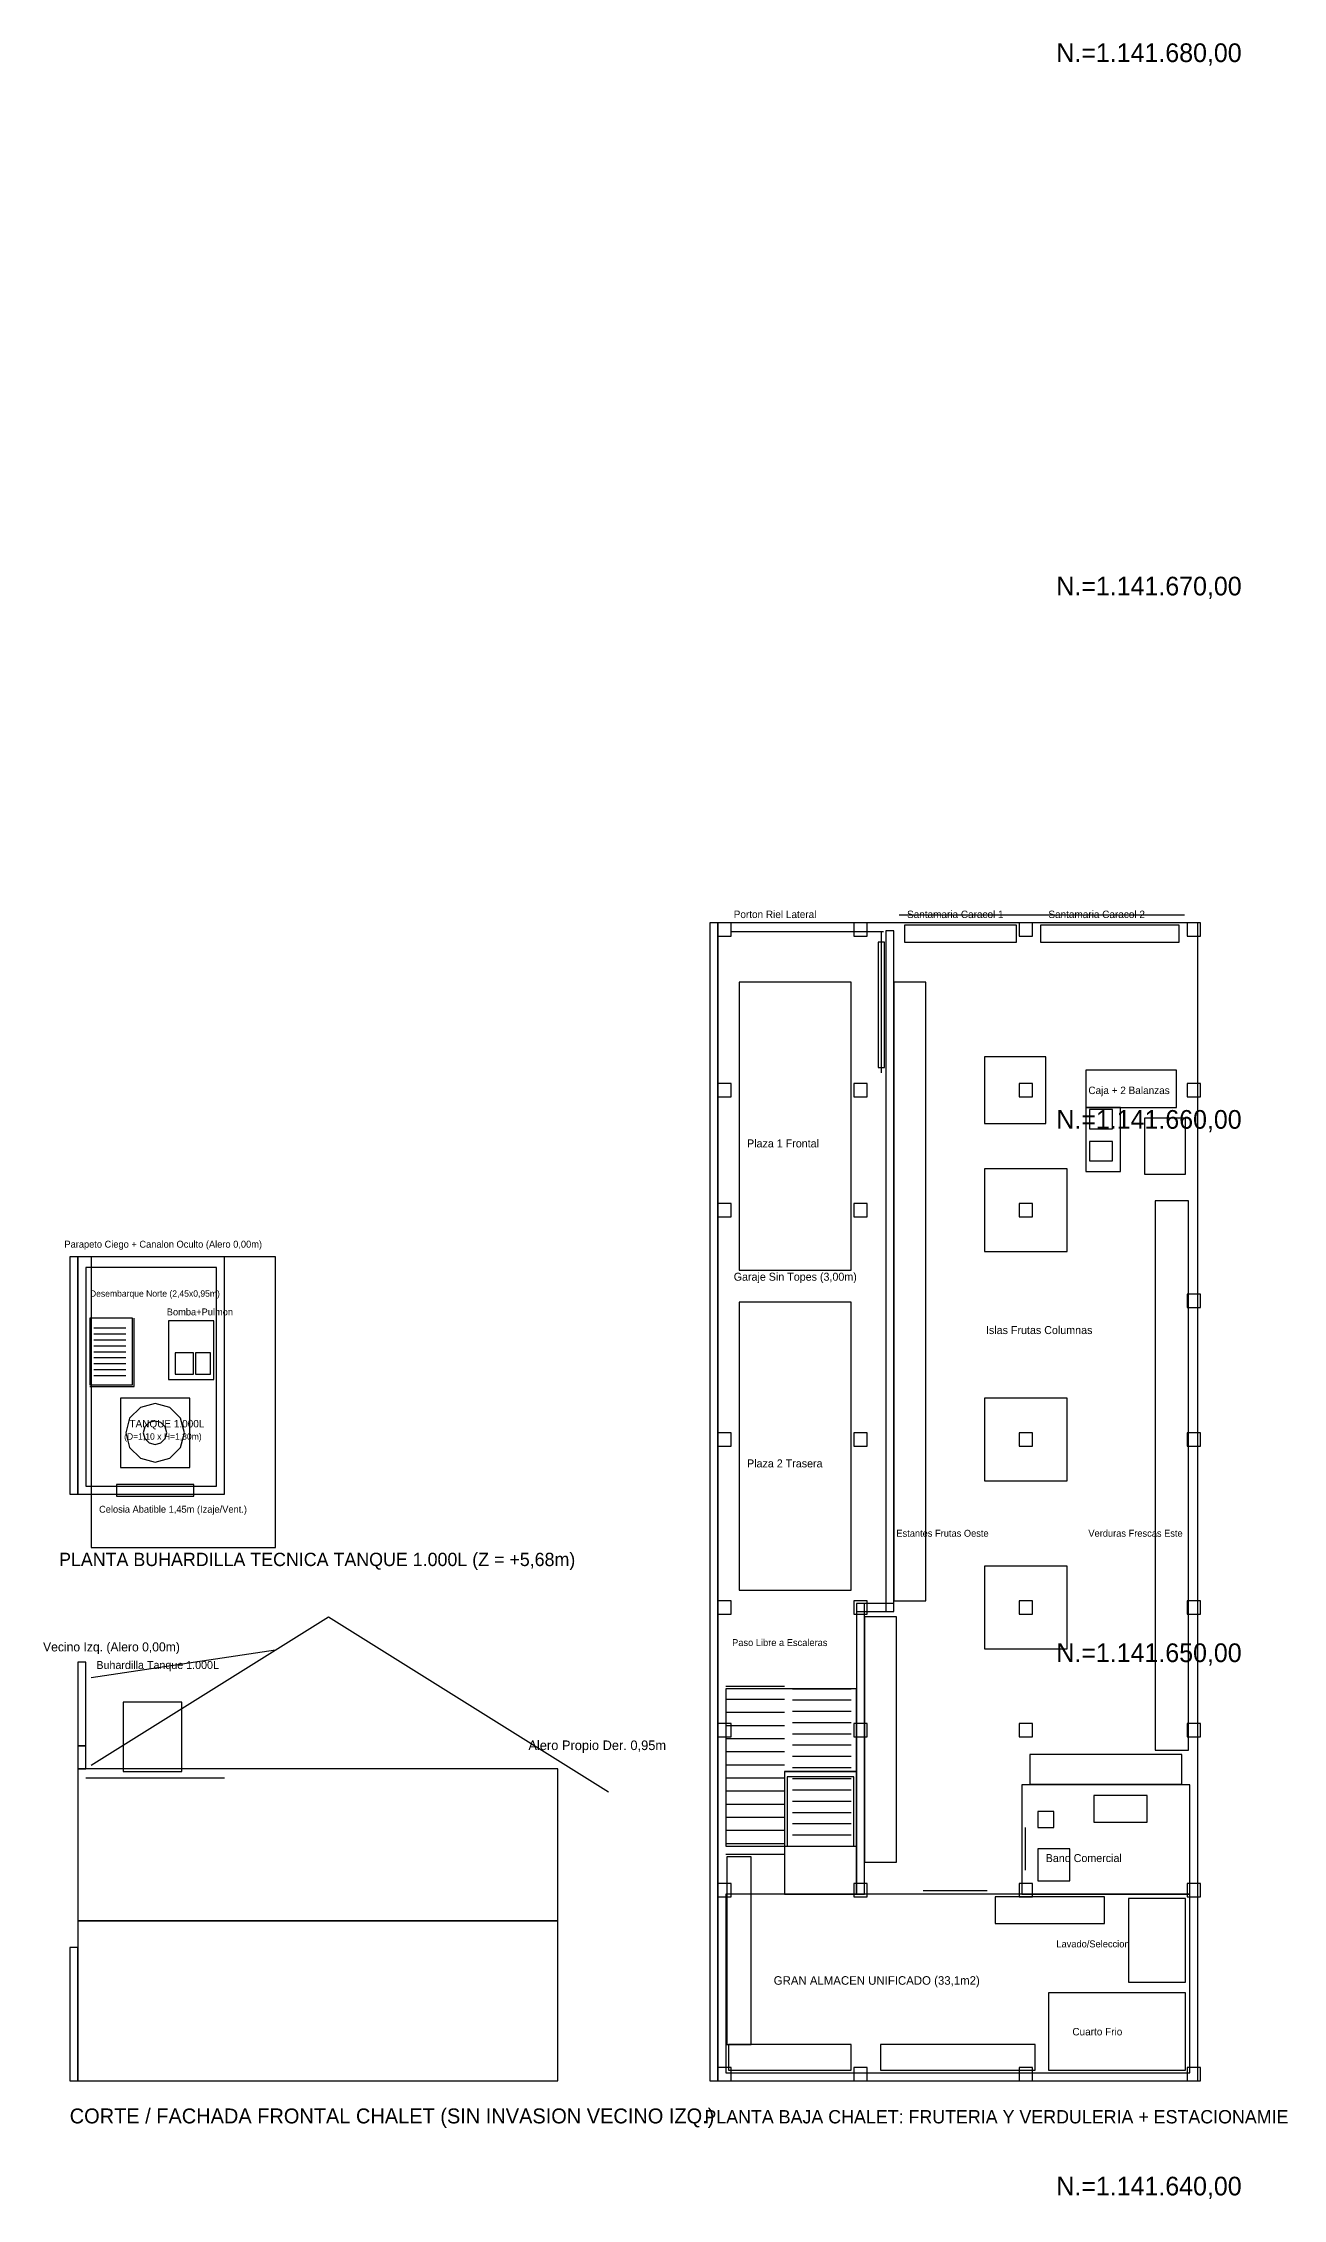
# Model space of a CAD drawing. Header units: metres. Extents: x -0.6 to 96.4, y -1.3 to 40.2.
# Drawn here: x 29.5 to 52.75, y -0.22 to 40.21 of the extents above; entities that cross this region are included whole.
import ezdxf

# ---------------------------------------------------------------- set-up
doc = ezdxf.new("R2010")
doc.units = ezdxf.units.M
for name, color, linetype in [('FACHADAS_2D', 3, 'CONTINUOUS'), ('LEVANTAMIENTO_POLIGONAL_UTM', 7, 'CONTINUOUS'), ('PLANTA_BAJA_2D', 2, 'CONTINUOUS'), ('PLANTA_TANQUE_1000L_2D', 5, 'CONTINUOUS')]:
    doc.layers.add(name, color=color, linetype=linetype)

msp = doc.modelspace()

# ---------------------------------------------------------------- linework, layer by layer
at = {"layer": 'FACHADAS_2D', "color": 9}
for p, q in [((30.4, 7.9188), (34.85, 10.6994)), ((34.85, 10.6994), (40.1, 7.4189))]:
    msp.add_line(p, q, dxfattribs=at)
at = {"layer": 'FACHADAS_2D', "color": 34}
for p, q in [((30.3, 9.85), (30.15, 9.85)), ((30.15, 9.85), (30.15, 8.28)), ((30.3, 8.28), (30.3, 9.85)), ((30.3, 8.28), (30.15, 8.28)), ((30.15, 8.28), (30.15, 7.85)), ((30.15, 8.28), (30.3, 8.28)), ((30.3, 7.85), (30.3, 8.28)), ((39.15, 7.85), (30.15, 7.85)), ((30.15, 7.85), (30.15, 5)), ((30.15, 7.85), (30.3, 7.85)), ((39.15, 5), (39.15, 7.85)), ((30.15, 5), (39.15, 5))]:
    msp.add_line(p, q, dxfattribs=at)
at = {"layer": 'FACHADAS_2D', "color": 30}
msp.add_line((30.4, 9.56), (33.8562, 10.0784), dxfattribs=at)
at = {"layer": 'FACHADAS_2D', "color": 5}
for p, q in [((32.1, 9.1), (31, 9.1)), ((31, 9.1), (31, 7.8)), ((32.1, 7.8), (32.1, 9.1)), ((31, 7.8), (32.1, 7.8))]:
    msp.add_line(p, q, dxfattribs=at)
at = {"layer": 'FACHADAS_2D', "color": 8}
for p, q in [((30.3, 7.68), (32.9, 7.68)), ((30.15, 4.5), (30, 4.5)), ((30, 4.5), (30, 2)), ((30.15, 2), (30.15, 4.5)), ((30, 2), (30.15, 2))]:
    msp.add_line(p, q, dxfattribs=at)
at = {"layer": 'FACHADAS_2D', "color": 7}
for p, q in [((39.15, 5), (30.15, 5)), ((30.15, 5), (30.15, 2)), ((39.15, 2), (39.15, 5)), ((30.15, 2), (39.15, 2))]:
    msp.add_line(p, q, dxfattribs=at)
at = {"layer": 'PLANTA_BAJA_2D', "color": 30}
for p, q in [((45.55, 23.86), (50.9, 23.86)), ((48.3, 21.2), (47.15, 21.2)), ((47.15, 21.2), (47.15, 19.95)), ((48.3, 19.95), (48.3, 21.2)), ((47.15, 19.95), (48.3, 19.95)), ((48.7, 19.1), (47.15, 19.1)), ((47.15, 19.1), (47.15, 17.55)), ((48.7, 17.55), (48.7, 19.1)), ((47.15, 17.55), (48.7, 17.55)), ((48.7, 14.8), (47.15, 14.8)), ((47.15, 14.8), (47.15, 13.25)), ((48.7, 13.25), (48.7, 14.8)), ((47.15, 13.25), (48.7, 13.25)), ((48.7, 11.65), (47.15, 11.65)), ((47.15, 11.65), (47.15, 10.1)), ((48.7, 10.1), (48.7, 11.65)), ((47.15, 10.1), (48.7, 10.1))]:
    msp.add_line(p, q, dxfattribs=at)
at = {"layer": 'PLANTA_BAJA_2D', "color": 8}
for p, q in [((42.15, 23.71), (42, 23.71)), ((42, 23.71), (42, 2)), ((42.15, 2), (42.15, 23.71)), ((42.4, 23.55), (45.26, 23.55)), ((45.22, 20.9), (45.22, 23.55)), ((47.75, 23.67), (45.65, 23.67)), ((45.65, 23.67), (45.65, 23.35)), ((47.75, 23.35), (47.75, 23.67)), ((50.8, 23.67), (48.2, 23.67)), ((48.2, 23.67), (48.2, 23.35)), ((50.8, 23.35), (50.8, 23.67)), ((45.65, 23.35), (47.75, 23.35)), ((48.2, 23.35), (50.8, 23.35)), ((44.65, 22.6), (42.55, 22.6)), ((42.55, 22.6), (42.55, 17.2)), ((44.65, 17.2), (44.65, 22.6)), ((50.75, 20.95), (49.05, 20.95)), ((49.05, 20.95), (49.05, 20.25)), ((50.75, 20.25), (50.75, 20.95)), ((49.05, 20.25), (50.75, 20.25)), ((49.7, 20.25), (49.05, 20.25)), ((49.05, 20.25), (49.05, 19.05)), ((49.7, 19.05), (49.7, 20.25)), ((49.05, 19.05), (49.7, 19.05)), ((42.55, 17.2), (44.65, 17.2)), ((44.65, 16.6), (42.55, 16.6)), ((42.55, 16.6), (42.55, 11.2)), ((44.65, 11.2), (44.65, 16.6)), ((42.55, 11.2), (44.65, 11.2)), ((42, 2), (42.15, 2))]:
    msp.add_line(p, q, dxfattribs=at)
at = {"layer": 'PLANTA_BAJA_2D', "color": 7}
for p, q in [((51.15, 23.71), (42.15, 23.71)), ((42.15, 23.71), (42.15, 2)), ((45.45, 23.56), (45.3, 23.56)), ((45.3, 23.56), (45.3, 10.8)), ((45.45, 10.8), (45.45, 23.56)), ((51.15, 2), (51.15, 23.71)), ((44.9, 10.95), (44.75, 10.95)), ((44.75, 10.95), (44.75, 5.5)), ((45.45, 10.95), (44.75, 10.95)), ((44.75, 10.95), (44.75, 10.8)), ((44.9, 5.5), (44.9, 10.95)), ((45.45, 10.8), (45.45, 10.95)), ((44.75, 10.8), (45.45, 10.8)), ((45.3, 10.8), (45.45, 10.8)), ((44.75, 9.35), (42.3, 9.35)), ((42.3, 9.35), (42.3, 6.4)), ((43.55, 9.35), (44.65, 9.35)), ((44.75, 6.4), (44.75, 9.35)), ((43.55, 9.1393), (44.65, 9.1393)), ((43.55, 8.9286), (44.65, 8.9286)), ((43.55, 8.7179), (44.65, 8.7179)), ((43.55, 8.5071), (44.65, 8.5071)), ((43.55, 8.2964), (44.65, 8.2964)), ((43.55, 8.0857), (44.65, 8.0857)), ((43.4, 7.8), (44.75, 7.8)), ((44.75, 7.8), (43.4, 7.8)), ((43.4, 7.8), (43.4, 5.5)), ((43.55, 7.875), (44.65, 7.875)), ((44.75, 5.5), (44.75, 7.8)), ((43.55, 7.6643), (44.65, 7.6643)), ((43.55, 7.4536), (44.65, 7.4536)), ((51, 7.55), (47.85, 7.55)), ((47.85, 7.55), (47.85, 5.5)), ((51, 5.5), (51, 7.55)), ((43.55, 7.2429), (44.65, 7.2429)), ((43.55, 7.0321), (44.65, 7.0321)), ((48.45, 7.05), (48.15, 7.05)), ((48.15, 7.05), (48.15, 6.75)), ((48.45, 6.75), (48.45, 7.05)), ((43.55, 6.8214), (44.65, 6.8214)), ((43.55, 6.6107), (44.65, 6.6107)), ((48.15, 6.75), (48.45, 6.75)), ((42.3, 6.4), (44.75, 6.4)), ((42.3, 6.25), (43.4, 6.25)), ((43.55, 6.4), (44.65, 6.4)), ((48.75, 6.35), (48.15, 6.35)), ((48.15, 6.35), (48.15, 5.75)), ((48.75, 5.75), (48.75, 6.35)), ((48.15, 5.75), (48.75, 5.75)), ((51, 5.5), (42.3, 5.5)), ((42.3, 5.5), (42.3, 2.15)), ((43.4, 5.5), (44.75, 5.5)), ((44.75, 5.5), (44.9, 5.5)), ((47.85, 5.5), (51, 5.5)), ((50.92, 5.42), (49.85, 5.42)), ((49.85, 5.42), (49.85, 3.85)), ((50.92, 3.85), (50.92, 5.42)), ((51, 2.15), (51, 5.5)), ((49.85, 3.85), (50.92, 3.85)), ((42.3, 2.15), (51, 2.15)), ((42.15, 2), (51.15, 2))]:
    msp.add_line(p, q, dxfattribs=at)
at = {"layer": 'PLANTA_BAJA_2D', "color": 1}
for p, q in [((42.4, 23.71), (42.15, 23.71)), ((42.15, 23.71), (42.15, 23.46)), ((42.15, 23.46), (42.4, 23.46)), ((42.4, 23.46), (42.4, 23.71)), ((44.95, 23.71), (44.7, 23.71)), ((44.7, 23.71), (44.7, 23.46)), ((44.7, 23.46), (44.95, 23.46)), ((44.95, 23.46), (44.95, 23.71)), ((48.05, 23.71), (47.8, 23.71)), ((47.8, 23.71), (47.8, 23.46)), ((47.8, 23.46), (48.05, 23.46)), ((48.05, 23.46), (48.05, 23.71)), ((51.2, 23.71), (50.95, 23.71)), ((50.95, 23.71), (50.95, 23.46)), ((50.95, 23.46), (51.2, 23.46)), ((51.2, 23.46), (51.2, 23.71)), ((42.4, 20.7), (42.15, 20.7)), ((42.15, 20.7), (42.15, 20.45)), ((42.4, 20.45), (42.4, 20.7)), ((44.95, 20.7), (44.7, 20.7)), ((44.7, 20.7), (44.7, 20.45)), ((44.95, 20.45), (44.95, 20.7)), ((48.05, 20.7), (47.8, 20.7)), ((47.8, 20.7), (47.8, 20.45)), ((48.05, 20.45), (48.05, 20.7)), ((51.2, 20.7), (50.95, 20.7)), ((50.95, 20.7), (50.95, 20.45)), ((51.2, 20.45), (51.2, 20.7)), ((42.15, 20.45), (42.4, 20.45)), ((44.7, 20.45), (44.95, 20.45)), ((47.8, 20.45), (48.05, 20.45)), ((50.95, 20.45), (51.2, 20.45)), ((42.4, 18.45), (42.15, 18.45)), ((42.15, 18.45), (42.15, 18.2)), ((42.15, 18.2), (42.4, 18.2)), ((42.4, 18.2), (42.4, 18.45)), ((44.95, 18.45), (44.7, 18.45)), ((44.7, 18.45), (44.7, 18.2)), ((44.7, 18.2), (44.95, 18.2)), ((44.95, 18.2), (44.95, 18.45)), ((48.05, 18.45), (47.8, 18.45)), ((47.8, 18.45), (47.8, 18.2)), ((47.8, 18.2), (48.05, 18.2)), ((48.05, 18.2), (48.05, 18.45)), ((51.2, 16.75), (50.95, 16.75)), ((50.95, 16.75), (50.95, 16.5)), ((51.2, 16.5), (51.2, 16.75)), ((50.95, 16.5), (51.2, 16.5)), ((42.4, 14.15), (42.15, 14.15)), ((42.15, 14.15), (42.15, 13.9)), ((42.4, 13.9), (42.4, 14.15)), ((44.95, 14.15), (44.7, 14.15)), ((44.7, 14.15), (44.7, 13.9)), ((44.95, 13.9), (44.95, 14.15)), ((48.05, 14.15), (47.8, 14.15)), ((47.8, 14.15), (47.8, 13.9)), ((48.05, 13.9), (48.05, 14.15)), ((51.2, 14.15), (50.95, 14.15)), ((50.95, 14.15), (50.95, 13.9)), ((51.2, 13.9), (51.2, 14.15)), ((42.15, 13.9), (42.4, 13.9)), ((44.7, 13.9), (44.95, 13.9)), ((47.8, 13.9), (48.05, 13.9)), ((50.95, 13.9), (51.2, 13.9)), ((42.4, 11), (42.15, 11)), ((42.15, 11), (42.15, 10.75)), ((42.4, 10.75), (42.4, 11)), ((44.95, 11), (44.7, 11)), ((44.7, 11), (44.7, 10.75)), ((44.95, 10.75), (44.95, 11)), ((48.05, 11), (47.8, 11)), ((47.8, 11), (47.8, 10.75)), ((48.05, 10.75), (48.05, 11)), ((51.2, 11), (50.95, 11)), ((50.95, 11), (50.95, 10.75)), ((51.2, 10.75), (51.2, 11)), ((42.15, 10.75), (42.4, 10.75)), ((44.7, 10.75), (44.95, 10.75)), ((47.8, 10.75), (48.05, 10.75)), ((50.95, 10.75), (51.2, 10.75)), ((42.4, 8.7), (42.15, 8.7)), ((42.15, 8.7), (42.15, 8.45)), ((42.4, 8.45), (42.4, 8.7)), ((44.95, 8.7), (44.7, 8.7)), ((44.7, 8.7), (44.7, 8.45)), ((44.95, 8.45), (44.95, 8.7)), ((48.05, 8.7), (47.8, 8.7)), ((47.8, 8.7), (47.8, 8.45)), ((48.05, 8.45), (48.05, 8.7)), ((51.2, 8.7), (50.95, 8.7)), ((50.95, 8.7), (50.95, 8.45)), ((51.2, 8.45), (51.2, 8.7)), ((42.15, 8.45), (42.4, 8.45)), ((44.7, 8.45), (44.95, 8.45)), ((47.8, 8.45), (48.05, 8.45)), ((50.95, 8.45), (51.2, 8.45)), ((42.4, 5.7), (42.15, 5.7)), ((42.15, 5.7), (42.15, 5.45)), ((42.4, 5.45), (42.4, 5.7)), ((44.95, 5.7), (44.7, 5.7)), ((44.7, 5.7), (44.7, 5.45)), ((44.95, 5.45), (44.95, 5.7)), ((48.05, 5.7), (47.8, 5.7)), ((47.8, 5.7), (47.8, 5.45)), ((48.05, 5.45), (48.05, 5.7)), ((51.2, 5.7), (50.95, 5.7)), ((50.95, 5.7), (50.95, 5.45)), ((51.2, 5.45), (51.2, 5.7)), ((42.15, 5.45), (42.4, 5.45)), ((44.7, 5.45), (44.95, 5.45)), ((47.8, 5.45), (48.05, 5.45)), ((50.95, 5.45), (51.2, 5.45)), ((42.4, 2.25), (42.15, 2.25)), ((42.15, 2.25), (42.15, 2)), ((42.4, 2), (42.4, 2.25)), ((44.95, 2.25), (44.7, 2.25)), ((44.7, 2.25), (44.7, 2)), ((44.95, 2), (44.95, 2.25)), ((48.05, 2.25), (47.8, 2.25)), ((47.8, 2.25), (47.8, 2)), ((48.05, 2), (48.05, 2.25)), ((51.2, 2.25), (50.95, 2.25)), ((50.95, 2.25), (50.95, 2)), ((51.2, 2), (51.2, 2.25)), ((42.15, 2), (42.4, 2)), ((44.7, 2), (44.95, 2)), ((47.8, 2), (48.05, 2)), ((50.95, 2), (51.2, 2))]:
    msp.add_line(p, q, dxfattribs=at)
at = {"layer": 'PLANTA_BAJA_2D', "color": 34}
for p, q in [((45.28, 23.35), (45.16, 23.35)), ((45.16, 23.35), (45.16, 21)), ((45.28, 21), (45.28, 23.35)), ((46.05, 22.6), (45.45, 22.6)), ((45.45, 22.6), (45.45, 11)), ((46.05, 11), (46.05, 22.6)), ((45.16, 21), (45.28, 21)), ((50.92, 20.05), (50.15, 20.05)), ((50.15, 20.05), (50.15, 19)), ((50.92, 19), (50.92, 20.05)), ((50.15, 19), (50.92, 19)), ((45.45, 11), (46.05, 11)), ((45.5, 10.7), (44.9, 10.7)), ((44.9, 10.7), (44.9, 6.1)), ((45.5, 6.1), (45.5, 10.7)), ((50.85, 8.12), (48, 8.12)), ((48, 8.12), (48, 7.56)), ((50.85, 7.56), (50.85, 8.12)), ((44.7, 7.7), (43.45, 7.7)), ((43.45, 7.7), (43.45, 6.4)), ((44.7, 6.4), (44.7, 7.7)), ((48, 7.56), (50.85, 7.56)), ((50.2, 7.35), (49.2, 7.35)), ((49.2, 7.35), (49.2, 6.85)), ((50.2, 6.85), (50.2, 7.35)), ((47.92, 5.95), (47.92, 6.75)), ((49.2, 6.85), (50.2, 6.85)), ((42.78, 6.2), (42.32, 6.2)), ((42.32, 6.2), (42.32, 2.68)), ((42.78, 2.68), (42.78, 6.2)), ((43.45, 6.4), (44.7, 6.4)), ((44.9, 6.1), (45.5, 6.1)), ((46, 5.57), (47.2, 5.57)), ((49.4, 5.45), (47.35, 5.45)), ((47.35, 5.45), (47.35, 4.95)), ((49.4, 4.95), (49.4, 5.45)), ((47.35, 4.95), (49.4, 4.95)), ((42.32, 2.68), (42.78, 2.68)), ((44.65, 2.68), (42.35, 2.68)), ((42.35, 2.68), (42.35, 2.2)), ((44.65, 2.2), (44.65, 2.68)), ((48.1, 2.68), (45.2, 2.68)), ((45.2, 2.68), (45.2, 2.2)), ((48.1, 2.2), (48.1, 2.68)), ((42.35, 2.2), (44.65, 2.2)), ((45.2, 2.2), (48.1, 2.2))]:
    msp.add_line(p, q, dxfattribs=at)
at = {"layer": 'PLANTA_BAJA_2D', "color": 3}
for p, q in [((49.55, 20.21), (49.12, 20.21)), ((49.12, 20.21), (49.12, 19.85)), ((49.12, 19.85), (49.55, 19.85)), ((49.55, 19.85), (49.55, 20.21)), ((49.55, 19.61), (49.12, 19.61)), ((49.12, 19.61), (49.12, 19.25)), ((49.55, 19.25), (49.55, 19.61)), ((49.12, 19.25), (49.55, 19.25)), ((50.98, 18.5), (50.35, 18.5)), ((50.35, 18.5), (50.35, 8.2)), ((50.98, 8.2), (50.98, 18.5)), ((42.3, 9.4), (43.4, 9.4)), ((42.3, 9.1542), (43.4, 9.1542)), ((42.3, 8.9083), (43.4, 8.9083)), ((42.3, 8.6625), (43.4, 8.6625)), ((42.3, 8.4167), (43.4, 8.4167)), ((42.3, 8.1708), (43.4, 8.1708)), ((50.35, 8.2), (50.98, 8.2)), ((42.3, 7.925), (43.4, 7.925)), ((42.3, 7.6792), (43.4, 7.6792)), ((42.3, 7.4333), (43.4, 7.4333)), ((42.3, 7.1875), (43.4, 7.1875)), ((42.3, 6.9417), (43.4, 6.9417)), ((42.3, 6.6958), (43.4, 6.6958)), ((42.3, 6.45), (43.4, 6.45))]:
    msp.add_line(p, q, dxfattribs=at)
at = {"layer": 'PLANTA_BAJA_2D', "color": 5}
for p, q in [((50.92, 3.65), (48.35, 3.65)), ((48.35, 3.65), (48.35, 2.2)), ((50.92, 2.2), (50.92, 3.65)), ((48.35, 2.2), (50.92, 2.2))]:
    msp.add_line(p, q, dxfattribs=at)
at = {"layer": 'PLANTA_TANQUE_1000L_2D', "color": 8}
for p, q in [((30.15, 17.45), (30, 17.45)), ((30, 17.45), (30, 13)), ((30.15, 13), (30.15, 17.45)), ((32.7, 16.25), (31.85, 16.25)), ((31.85, 16.25), (31.85, 15.15)), ((32.7, 15.15), (32.7, 16.25)), ((31.85, 15.15), (32.7, 15.15)), ((32.25, 14.8), (30.95, 14.8)), ((30.95, 14.8), (30.95, 13.5)), ((32.25, 13.5), (32.25, 14.8)), ((30.95, 13.5), (32.25, 13.5)), ((30, 13), (30.15, 13))]:
    msp.add_line(p, q, dxfattribs=at)
at = {"layer": 'PLANTA_TANQUE_1000L_2D', "color": 34}
for p, q in [((32.9, 17.45), (30.15, 17.45)), ((30.15, 17.45), (30.15, 13)), ((32.9, 13), (32.9, 17.45)), ((30.15, 13), (32.9, 13))]:
    msp.add_line(p, q, dxfattribs=at)
at = {"layer": 'PLANTA_TANQUE_1000L_2D', "color": 9}
for p, q in [((33.8562, 17.45), (30.4, 17.45)), ((30.4, 17.45), (30.4, 12)), ((33.8562, 12), (33.8562, 17.45)), ((30.4, 12), (33.8562, 12))]:
    msp.add_line(p, q, dxfattribs=at)
at = {"layer": 'PLANTA_TANQUE_1000L_2D', "color": 6}
for p, q in [((32.75, 17.25), (30.3, 17.25)), ((30.3, 17.25), (30.3, 13.15)), ((32.75, 13.15), (32.75, 17.25)), ((30.3, 13.15), (32.75, 13.15))]:
    msp.add_line(p, q, dxfattribs=at)
at = {"layer": 'PLANTA_TANQUE_1000L_2D', "color": 30}
for p, q in [((31.18, 16.3), (30.38, 16.3)), ((30.38, 16.3), (30.38, 15.05)), ((31.18, 15.05), (31.18, 16.3)), ((30.45, 16.118), (31.05, 16.118)), ((30.45, 16.006), (31.05, 16.006)), ((30.45, 15.894), (31.05, 15.894)), ((30.45, 15.782), (31.05, 15.782)), ((30.45, 15.67), (31.05, 15.67)), ((30.45, 15.558), (31.05, 15.558)), ((30.45, 15.446), (31.05, 15.446)), ((30.38, 15.05), (31.18, 15.05)), ((30.45, 15.334), (31.05, 15.334)), ((30.45, 15.222), (31.05, 15.222)), ((32.33, 13.18), (30.88, 13.18)), ((30.88, 13.18), (30.88, 12.96)), ((30.88, 12.96), (32.33, 12.96)), ((32.33, 12.96), (32.33, 13.18))]:
    msp.add_line(p, q, dxfattribs=at)
at = {"layer": 'PLANTA_TANQUE_1000L_2D', "color": 1}
for p, q in [((31.21, 15.02), (31.21, 16.3)), ((32.64, 15.65), (32.36, 15.65)), ((32.36, 15.65), (32.36, 15.25)), ((32.64, 15.25), (32.64, 15.65)), ((30.38, 15.02), (31.21, 15.02)), ((32.36, 15.25), (32.64, 15.25))]:
    msp.add_line(p, q, dxfattribs=at)
at = {"layer": 'PLANTA_TANQUE_1000L_2D', "color": 5}
for p, q in [((32.32, 15.65), (31.98, 15.65)), ((31.98, 15.65), (31.98, 15.25)), ((32.32, 15.25), (32.32, 15.65)), ((31.98, 15.25), (32.32, 15.25)), ((31.325, 14.6263), (31.1237, 14.425)), ((31.6, 14.7), (31.325, 14.6263)), ((31.875, 14.6263), (31.6, 14.7)), ((32.0763, 14.425), (31.875, 14.6263)), ((31.1237, 14.425), (31.05, 14.15)), ((31.05, 14.15), (31.1237, 13.875)), ((32.15, 14.15), (32.0763, 14.425)), ((32.0763, 13.875), (32.15, 14.15)), ((31.1237, 13.875), (31.325, 13.6737)), ((31.875, 13.6737), (32.0763, 13.875)), ((31.325, 13.6737), (31.6, 13.6)), ((31.6, 13.6), (31.875, 13.6737))]:
    msp.add_line(p, q, dxfattribs=at)
at = {"layer": 'PLANTA_TANQUE_1000L_2D', "color": 7}
for p, q in [((31.4095, 14.26), (31.38, 14.15)), ((31.38, 14.15), (31.4095, 14.04)), ((31.49, 14.3405), (31.4095, 14.26)), ((31.6, 14.37), (31.49, 14.3405)), ((31.71, 14.3405), (31.6, 14.37)), ((31.7905, 14.26), (31.71, 14.3405)), ((31.82, 14.15), (31.7905, 14.26)), ((31.7905, 14.04), (31.82, 14.15)), ((31.4095, 14.04), (31.49, 13.9595)), ((31.49, 13.9595), (31.6, 13.93)), ((31.6, 13.93), (31.71, 13.9595)), ((31.71, 13.9595), (31.7905, 14.04))]:
    msp.add_line(p, q, dxfattribs=at)

# ---------------------------------------------------------------- texts
at = {"layer": 'FACHADAS_2D', "color": 1}
msp.add_text('Vecino Izq. (Alero 0,00m)', height=0.17, dxfattribs=at).set_placement((29.5, 10.05))
at = {"layer": 'FACHADAS_2D', "color": 5}
msp.add_text('Buhardilla Tanque 1.000L', height=0.15, dxfattribs=at).set_placement((30.5, 9.72))
at = {"layer": 'FACHADAS_2D', "color": 3}
msp.add_text('Alero Propio Der. 0,95m', height=0.18, dxfattribs=at).set_placement((38.6, 8.2))
at = {"layer": 'FACHADAS_2D', "color": 2}
msp.add_text('CORTE / FACHADA FRONTAL CHALET (SIN INVASION VECINO IZQ.)', height=0.28, dxfattribs=at).set_placement((30, 1.2))
at = {"layer": 'LEVANTAMIENTO_POLIGONAL_UTM', "color": 7}
for s, p in [('N.=1.141.680,00', (48.5, 39.85)), ('N.=1.141.670,00', (48.5, 29.85)), ('N.=1.141.660,00', (48.5, 19.85)), ('N.=1.141.650,00', (48.5, 9.85)), ('N.=1.141.640,00', (48.5, -0.15))]:
    msp.add_text(s, height=0.35, dxfattribs=at).set_placement(p)
at = {"layer": 'PLANTA_BAJA_2D', "color": 2}
for s, height, p in [('Porton Riel Lateral', 0.14, (42.45, 23.8)), ('Santamaria Caracol 1', 0.14, (45.7, 23.8)), ('Santamaria Caracol 2', 0.14, (48.35, 23.8)), ('Caja + 2 Balanzas', 0.14, (49.1, 20.5)), ('Plaza 1 Frontal', 0.15, (42.7, 19.5)), ('Garaje Sin Topes (3,00m)', 0.15, (42.45, 17)), ('Islas Frutas Columnas', 0.15, (47.18, 16)), ('Plaza 2 Trasera', 0.15, (42.7, 13.5)), ('Estantes Frutas Oeste', 0.13, (45.5, 12.2)), ('Verduras Frescas Este', 0.13, (49.1, 12.2)), ('Bano Comercial', 0.15, (48.3, 6.1)), ('GRAN ALMACEN UNIFICADO (33,1m2)', 0.16, (43.2, 3.8)), ('PLANTA BAJA CHALET: FRUTERIA Y VERDULERIA + ESTACIONAMIENTO FLUIDO (9,00 x 21,71m)', 0.25, (41.9, 1.2))]:
    msp.add_text(s, height=height, dxfattribs=at).set_placement(p)
at = {"layer": 'PLANTA_BAJA_2D', "color": 3}
msp.add_text('Paso Libre a Escaleras', height=0.13, dxfattribs=at).set_placement((42.42, 10.15))
at = {"layer": 'PLANTA_BAJA_2D', "color": 7}
msp.add_text('Lavado/Seleccion', height=0.13, dxfattribs=at).set_placement((48.5, 4.5))
at = {"layer": 'PLANTA_BAJA_2D', "color": 5}
msp.add_text('Cuarto Frio', height=0.14, dxfattribs=at).set_placement((48.8, 2.85))
at = {"layer": 'PLANTA_TANQUE_1000L_2D', "color": 1}
msp.add_text('Parapeto Ciego + Canalon Oculto (Alero 0,00m)', height=0.13, dxfattribs=at).set_placement((29.9, 17.62))
at = {"layer": 'PLANTA_TANQUE_1000L_2D', "color": 3}
msp.add_text('Desembarque Norte (2,45x0,95m)', height=0.12, dxfattribs=at).set_placement((30.38, 16.7))
at = {"layer": 'PLANTA_TANQUE_1000L_2D', "color": 2}
for s, height, p in [('Bomba+Pulmon', 0.13, (31.82, 16.35)), ('(D=1,10 x H=1,30m)', 0.12, (31.02, 14.02))]:
    msp.add_text(s, height=height, dxfattribs=at).set_placement(p)
at = {"layer": 'PLANTA_TANQUE_1000L_2D', "color": 5}
for s, height, p in [('TANQUE 1.000L', 0.14, (31.12, 14.25)), ('PLANTA BUHARDILLA TECNICA TANQUE 1.000L (Z = +5,68m)', 0.25, (29.8, 11.65))]:
    msp.add_text(s, height=height, dxfattribs=at).set_placement(p)
at = {"layer": 'PLANTA_TANQUE_1000L_2D', "color": 30}
msp.add_text('Celosia Abatible 1,45m (Izaje/Vent.)', height=0.13, dxfattribs=at).set_placement((30.55, 12.65))

doc.saveas('drawing.dxf')
